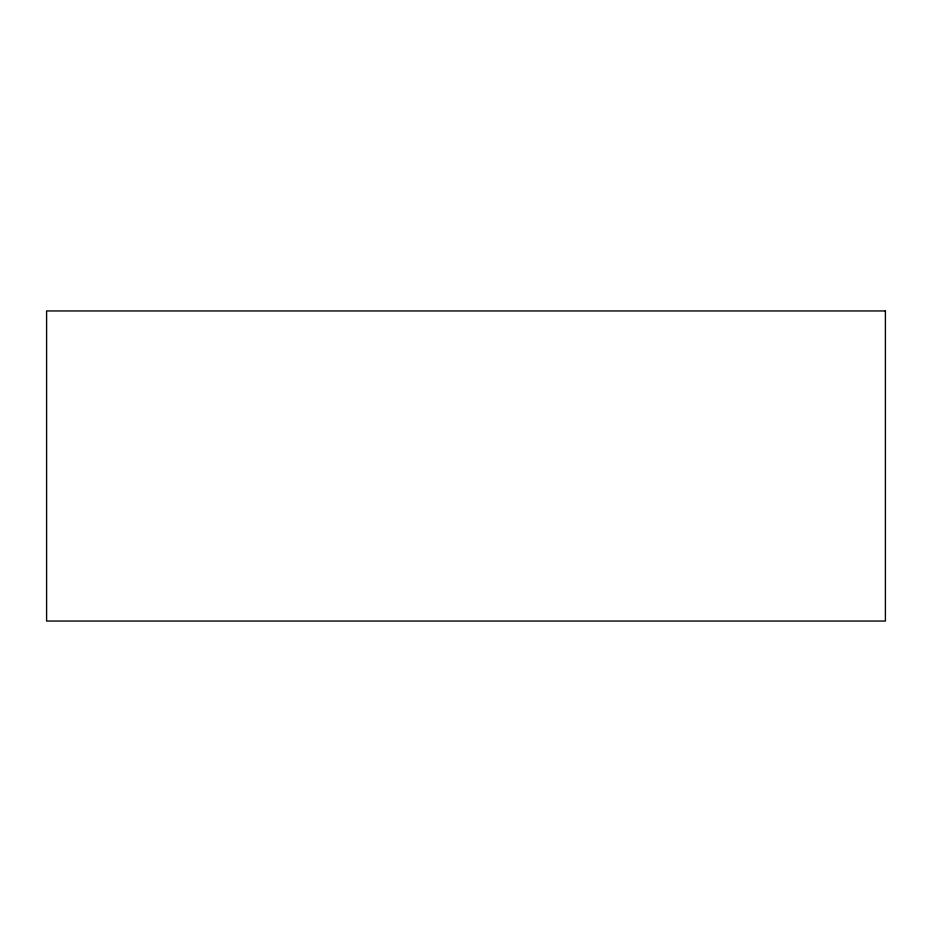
<?xml version="1.0" encoding="UTF-8"?>
<svg xmlns="http://www.w3.org/2000/svg" width="932" height="932" viewBox="0 0 932 932"><rect width="100%" height="100%" fill="white"/><g stroke="black" fill="none" stroke-linecap="round" stroke-linejoin="round"><path stroke-width="1.4" d="M885.4 310.95L46.6 310.95L46.6 621.05L885.4 621.05L885.4 310.95"/></g></svg>
